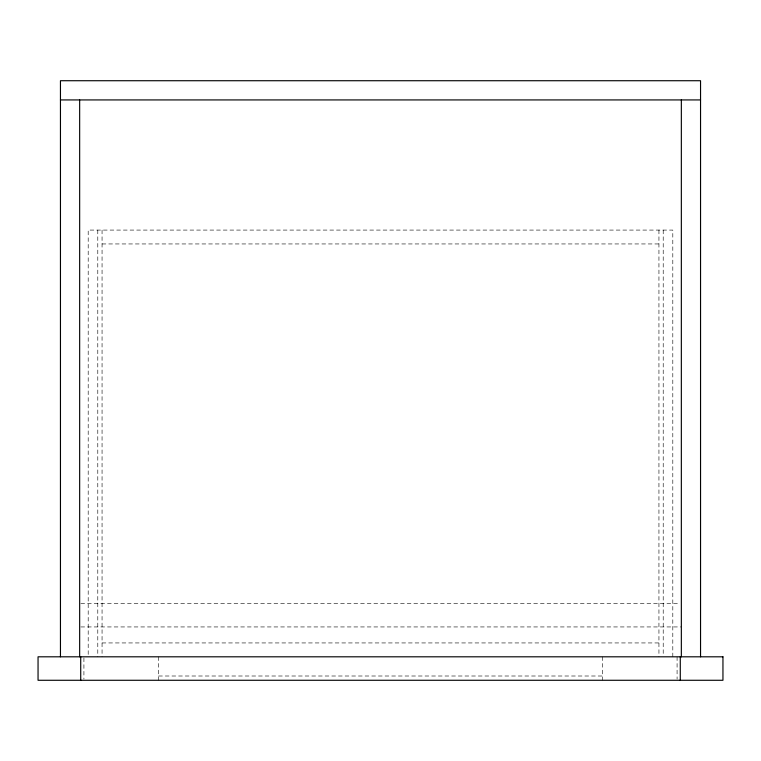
<?xml version="1.0" encoding="UTF-8"?>
<svg xmlns="http://www.w3.org/2000/svg" width="761" height="761" viewBox="0 0 761 761"><rect width="100%" height="100%" fill="white"/><g stroke="black" fill="none" stroke-linecap="round" stroke-linejoin="round"><path stroke-width="0.57" stroke-dasharray="3.81 2.85" d="M102.06 243.948L658.94 243.948M80.847 603.463L680.153 603.463M80.847 626.94L681.342 626.94M102.06 642.94L658.94 642.94M158.602 676.006L602.398 676.006M677.081 656.81L677.081 679.107M672.81 656.81L672.81 230.079L88.19 230.079L88.19 656.81M663.212 230.079L663.212 655.621M658.94 230.079L658.94 656.81M602.398 656.81L602.398 680.277M158.602 656.81L158.602 680.277M102.06 230.079L102.06 656.81M97.788 230.079L97.788 656.81M83.919 657.98L83.919 679.107"/><path stroke-width="1.14" d="M60.452 99.929L700.548 99.929M700.548 656.81L700.548 80.723L60.452 80.723L60.452 656.81M681.342 99.929L681.342 656.81M680.277 656.81L680.277 680.277M80.723 656.81L80.723 680.277M79.658 99.929L79.658 656.81M722.95 656.81L38.05 656.81L38.05 680.277L722.95 680.277L722.95 656.81"/></g></svg>
